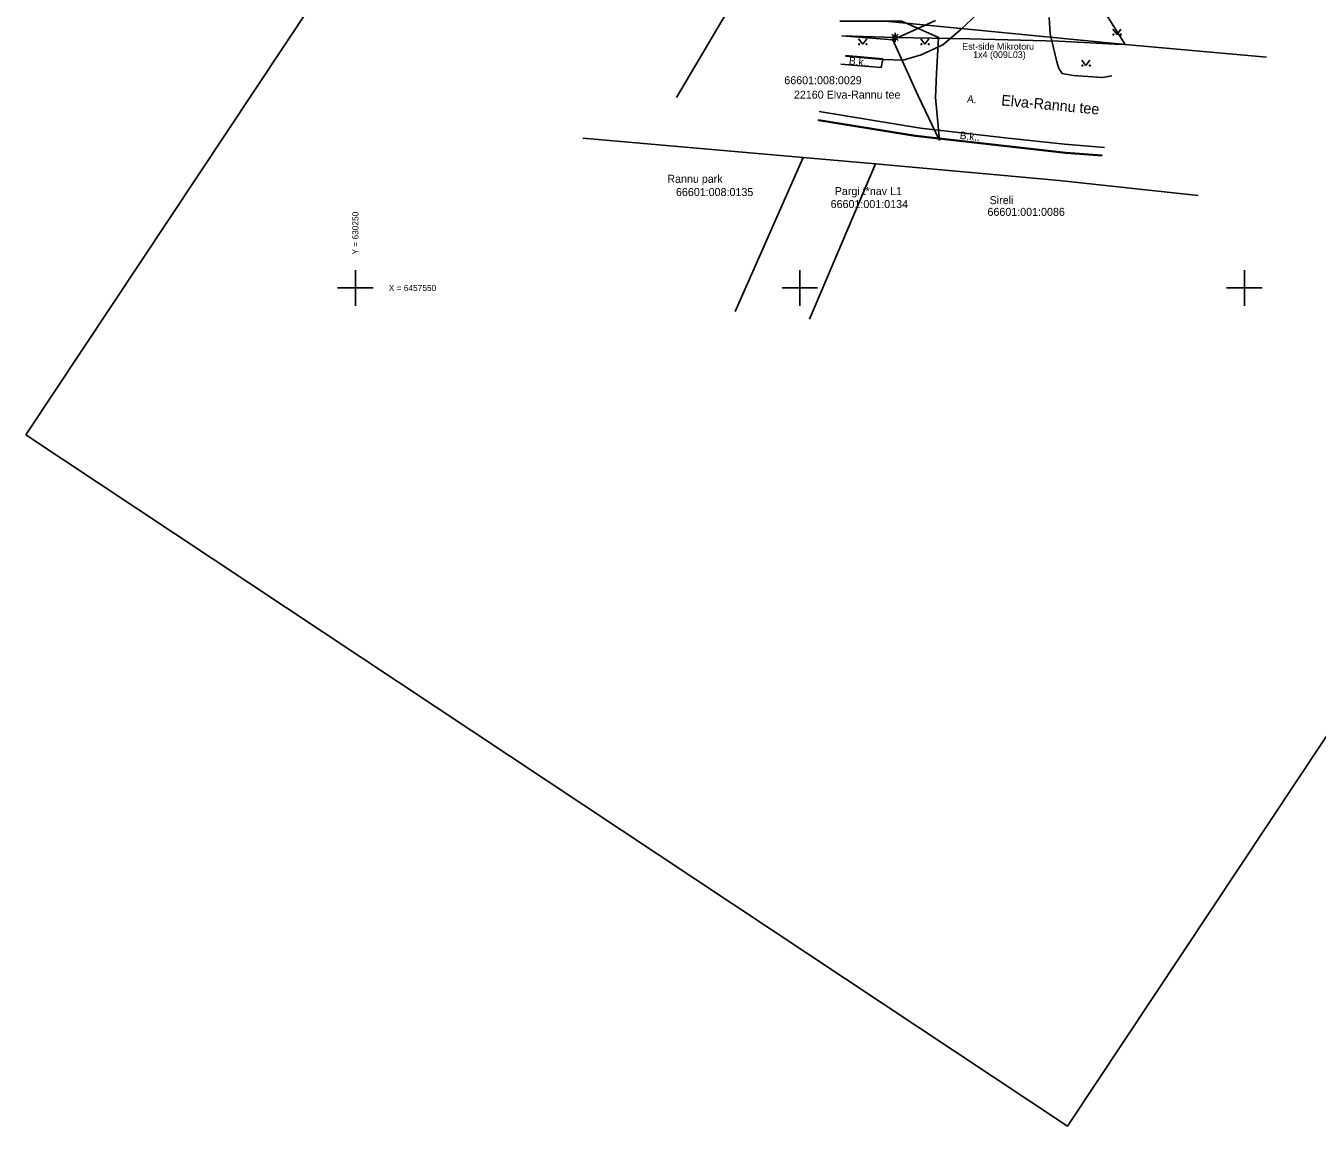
# Model space of a CAD drawing. Extents: x 630213 to 630659, y 6457456 to 6458018.
# Drawn here: x 630212.9 to 630358.2, y 6457455.7 to 6457579.5 of the extents above; entities that cross this region are included whole.
import ezdxf

# ---------------------------------------------------------------- set-up
doc = ezdxf.new("R2010")
doc.units = 0
for name, color, linetype in [('Default', 7, 'Continuous'), ('HALJASTUS', 7, 'Continuous'), ('MPOHULIIN', 7, 'Continuous'), ('PIIR', 7, 'Continuous'), ('SITRASS', 7, 'Continuous'), ('TEE', 7, 'Continuous'), ('VORK', 7, 'Continuous'), ('VORMISTUS', 7, 'Continuous')]:
    doc.layers.add(name, color=color, linetype=linetype)

# ---------------------------------------------------------------- blocks, each defined once
blk = doc.blocks.new('MURU')
at = {"layer": 'Default'}
for p, q in [((-0.93, 1.21), (0, 0)), ((0, 0), (0.89, 1.21))]:
    blk.add_line(p, q, dxfattribs=at)
for centre in [(-0.8, 0), (0.86, 0)]:
    blk.add_circle(centre, 0.11, dxfattribs=at)
blk = doc.blocks.new('MAPALL')
at = {"layer": 'Default'}
for p, q in [((-0.5, 0), (-1, 0)), ((-0.35, 0.35), (-0.71, 0.71)), ((0, 0.5), (0, 1)), ((0.35, 0.35), (0.71, 0.71)), ((0.5, 0), (1, 0)), ((-0.35, -0.35), (-0.71, -0.71)), ((0, -0.5), (0, -1)), ((0.35, -0.35), (0.71, -0.71))]:
    blk.add_line(p, q, dxfattribs=at)
for radius in [0.5, 0.45, 0.4, 0.35, 0.3, 0.25, 0.2, 0.15, 0.1, 0.05]:
    blk.add_circle((0, 0), radius, dxfattribs=at)
blk = doc.blocks.new('VKORIS')
at = {"layer": 'Default'}
for p, q in [((0, 4), (0, -4)), ((-4, 0), (4, 0))]:
    blk.add_line(p, q, dxfattribs=at)

msp = doc.modelspace()

# ---------------------------------------------------------------- linework, layer by layer
at = {"layer": 'MPOHULIIN'}
msp.add_lwpolyline([(630317.35, 6457625.86), (630308.68, 6457609.63), (630286.14, 6457571.43)], dxfattribs=at)
at = {"layer": 'PIIR'}
for p, q in [((630331.2, 6457586), (630336.59, 6457577.39)), ((630336.59, 6457577.39), (630309.64, 6457580)), ((630336.59, 6457577.39), (630352.47, 6457575.95)), ((630300.36, 6457564.67), (630275.57, 6457566.86)), ((630292.71, 6457547.37), (630300.36, 6457564.67)), ((630308.51, 6457563.96), (630300.36, 6457564.67)), ((630308.51, 6457563.96), (630301.07, 6457546.5)), ((630329.17, 6457562.1), (630308.51, 6457563.96)), ((630344.78, 6457560.41), (630329.17, 6457562.1))]:
    msp.add_line(p, q, dxfattribs=at)
at = {"layer": 'SITRASS'}
for points in [[(630304.48, 6457580), (630311.45, 6457580.03), (630315.6, 6457578.18), (630315.37, 6457574.09), (630315.24, 6457571.44), (630315.71, 6457566.58)], [(630310.47, 6457577.9), (630315.26, 6457580.08)], [(630315.71, 6457566.58), (630313.27, 6457571.69), (630310.47, 6457577.9), (630304.71, 6457578.38)], [(630304.72, 6457578.35), (630310.7, 6457578.19), (630319.06, 6457578.02), (630329.11, 6457577.77), (630336.13, 6457577.38)]]:
    msp.add_lwpolyline(points, dxfattribs=at)
at = {"layer": 'TEE'}
msp.add_line((630309.33, 6457575.78), (630305.13, 6457576.16), dxfattribs=at)
for points in [[(630319.94, 6457580.82), (630318.11, 6457579.06), (630316.06, 6457577.36), (630313.64, 6457576.22), (630311.61, 6457575.64), (630309.32, 6457575.7), (630309.13, 6457574.79), (630304.6, 6457575.19)], [(630335.09, 6457573.86), (630334.04, 6457573.67), (630330.72, 6457573.92), (630329.49, 6457574.13), (630329.13, 6457574.69), (630328.9, 6457575.45), (630328.14, 6457578.58), (630328.03, 6457580.44)], [(630309.32, 6457575.7), (630305.12, 6457576.08)], [(630309.33, 6457575.78), (630309.32, 6457575.7)], [(630334.25, 6457565.81), (630329.78, 6457566.18), (630323.42, 6457566.87), (630313.55, 6457567.99), (630302.18, 6457569.86)], [(630302.1, 6457568.84), (630302.11, 6457568.92)], [(630302.1, 6457568.84), (630312.98, 6457567.07), (630329.92, 6457565.15), (630334.01, 6457564.85)], [(630302.11, 6457568.92), (630312.99, 6457567.15), (630329.93, 6457565.23), (630334.01, 6457564.93)]]:
    msp.add_lwpolyline(points, dxfattribs=at)
at = {"layer": 'VORMISTUS'}
for points in [[(630212.94, 6457533.48), (630534.9, 6458018.48)], [(630652.06, 6457940.7), (630330.11, 6457455.7)], [(630330.11, 6457455.7), (630212.94, 6457533.48)]]:
    msp.add_lwpolyline(points, dxfattribs=at)

# ---------------------------------------------------------------- block references
at = {"layer": 'HALJASTUS', "xscale": 0.5, "yscale": 0.5}
for p in [(630335.67, 6457578.51), (630307.07, 6457577.42), (630314.07, 6457577.42), (630332.17, 6457575.01)]:
    msp.add_blockref('MURU', p, dxfattribs=at)
at = {"layer": 'SITRASS', "xscale": 0.5, "yscale": 0.5}
msp.add_blockref('MAPALL', (630310.7, 6457578.19), dxfattribs=at)
at = {"layer": 'VORK', "xscale": 0.5, "yscale": 0.5}
for p in [(630250, 6457550), (630300, 6457550), (630300, 6457550), (630350, 6457550)]:
    msp.add_blockref('VKORIS', p, dxfattribs=at)

# ---------------------------------------------------------------- texts
at = {"layer": 'PIIR'}
for s, p in [('66601:008:0029', (630298.25, 6457572.92)), ('22160 Elva-Rannu tee', (630299.33, 6457571.3)), ('Rannu park', (630285.09, 6457561.83)), ('66601:008:0135', (630286.06, 6457560.34)), ('Pargi t*nav L1', (630303.92, 6457560.45)), ('66601:001:0134', (630303.46, 6457558.99)), ('Sireli', (630321.34, 6457559.43)), ('66601:001:0086', (630321.1, 6457558.11))]:
    msp.add_text(s, height=0.9, dxfattribs=at).set_placement(p)
at = {"layer": 'SITRASS'}
for s, p in [('Est-side Mikrotoru', (630318.26, 6457576.8)), ('1x4 (009L03)', (630319.49, 6457575.88))]:
    msp.add_text(s, height=0.75, dxfattribs=at).set_placement(p)
at = {"layer": 'TEE'}
for s, height, rotation, p in [('B.k..', 0.85, 353.7844, (630305.48, 6457575.16)), ('A.', 0.85, 353.7844, (630318.77, 6457570.88)), ('Elva-Rannu tee', 1.2, 354.5513, (630322.61, 6457570.55)), ('B.k..', 0.85, 353.7844, (630317.95, 6457566.77))]:
    msp.add_text(s, height=height, rotation=rotation, dxfattribs=at).set_placement(p)
at = {"layer": 'VORK'}
msp.add_text(' Y = 630250', height=0.7, rotation=90, dxfattribs=at).set_placement((630250.35, 6457553.5))
msp.add_text(' X = 6457550', height=0.7, dxfattribs=at).set_placement((630253.5, 6457549.65))

doc.saveas('drawing.dxf')
